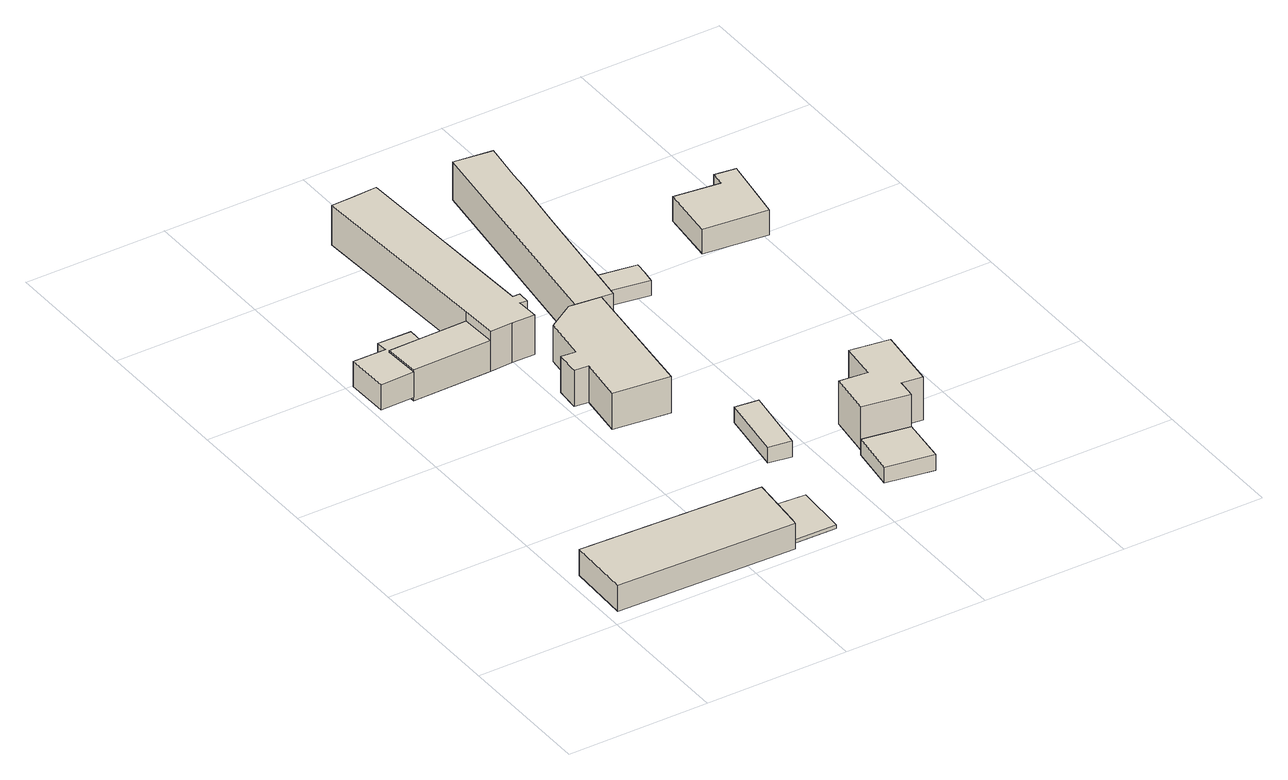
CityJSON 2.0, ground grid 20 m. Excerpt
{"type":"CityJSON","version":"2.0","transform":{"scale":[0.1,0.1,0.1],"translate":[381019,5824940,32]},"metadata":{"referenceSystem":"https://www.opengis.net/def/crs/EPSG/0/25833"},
"CityObjects":{
"building1":{"type":"Building","attributes":{"Gemeindeschluessel":"11000012","BezugspunktDach":"2200","function":"31001_1010","measuredHeight":3.81,"storeysAboveGround":1},"address":[{"country":"Germany","locality":"Berlin","thoroughfareNumber":"55","thoroughfareName":"Im Saatwinkel"}],"geometry":[{"type":"Solid","lod":"1","boundaries":[[[[0,1,2,3,4]],[[5,6,7,8,9]],[[5,9,4,3]],[[6,5,3,2]],[[7,6,2,1]],[[8,7,1,0]],[[9,8,0,4]]]]}]},
"building2":{"type":"Building","attributes":{"Gemeindeschluessel":"11000012","BezugspunktDach":"2200","function":"31001_2000","measuredHeight":3.7,"storeysAboveGround":1},"address":[{"country":"Germany","locality":"Berlin","thoroughfareNumber":"55 (5)","thoroughfareName":"Im Saatwinkel"}],"geometry":[{"type":"Solid","lod":"1","boundaries":[[[[10,11,12,13,14,15,16,17]],[[18,19,20,21,22,23,24,25]],[[18,25,17,16]],[[19,18,16,15]],[[20,19,15,14]],[[21,20,14,13]],[[22,21,13,12]],[[23,22,12,11]],[[24,23,11,10]],[[25,24,10,17]]]]}]},
"building3":{"type":"Building","attributes":{"Gemeindeschluessel":"11000012","BezugspunktDach":"2200","function":"31001_1010","measuredHeight":0.516,"storeysAboveGround":1},"address":[{"country":"Germany","locality":"Berlin","thoroughfareNumber":"57","thoroughfareName":"Im Saatwinkel"}],"geometry":[{"type":"Solid","lod":"1","boundaries":[[[[26,27,28,29]],[[30,31,32,33]],[[30,33,29,28]],[[31,30,28,27]],[[32,31,27,26]],[[33,32,26,29]]]]}]},
"building4":{"type":"Building","attributes":{"Gemeindeschluessel":"11000012","function":"31001_1010"},"address":[{"country":"Germany","locality":"Berlin","thoroughfareNumber":"55 (1)","thoroughfareName":"Im Saatwinkel"}],"children":["building4-1","building4-2"]},
"building4-1":{"type":"BuildingPart","attributes":{"BezugspunktDach":"2200","measuredHeight":6.22,"storeysAboveGround":1},"parents":["building4"],"geometry":[{"type":"MultiSurface","lod":"1","boundaries":[[[34,35,36,37,38,39,40,41,42,43,44]],[[45,46,47,48,49,50,51,52,53,54,55]],[[45,55,44,43]],[[46,45,43,42]],[[47,46,42,41]],[[48,47,41,40]],[[49,48,40,39]],[[50,49,39,38]],[[51,50,38,37]],[[52,51,37,36]],[[53,52,36,35]],[[56,57,35,34]],[[55,54,34,44]],[[54,53,57,56]]]}]},
"building4-2":{"type":"BuildingPart","attributes":{"BezugspunktDach":"2200","measuredHeight":4.48,"storeysAboveGround":1},"parents":["building4"],"geometry":[{"type":"Solid","lod":"1","boundaries":[[[[58,57,56,59,60]],[[61,54,53,62,63]],[[61,63,60,59]],[[54,61,59,56]],[[62,53,57,58]],[[63,62,58,60]],[[53,54,56,57]]]]}]},
"building5":{"type":"Building","attributes":{"Gemeindeschluessel":"11000012","BezugspunktDach":"2200","function":"31001_2000","measuredHeight":5.3,"storeysAboveGround":1},"address":[{"country":"Germany","locality":"Berlin","thoroughfareNumber":"55 (4)","thoroughfareName":"Im Saatwinkel"}],"geometry":[{"type":"Solid","lod":"1","boundaries":[[[[64,65,66,67,68,69,70,71,72,73]],[[74,75,76,77,78,79,80,81,82,83]],[[74,83,73,72]],[[75,74,72,71]],[[76,75,71,70]],[[77,76,70,69]],[[78,77,69,68]],[[79,78,68,67]],[[80,79,67,66]],[[81,80,66,65]],[[82,81,65,64]],[[83,82,64,73]]]]}]},
"building6":{"type":"Building","attributes":{"Gemeindeschluessel":"11000012","BezugspunktDach":"2200","function":"31001_2723","measuredHeight":2.35,"storeysAboveGround":1},"address":[{"country":"Germany","locality":"Berlin","thoroughfareNumber":"57 (1)","thoroughfareName":"Im Saatwinkel"}],"geometry":[{"type":"Solid","lod":"1","boundaries":[[[[84,85,86,87]],[[88,89,90,91]],[[88,91,87,86]],[[89,88,86,85]],[[90,89,85,84]],[[91,90,84,87]]]]}]},
"building7":{"type":"Building","attributes":{"Gemeindeschluessel":"11000012","BezugspunktDach":"2200","function":"31001_1010","measuredHeight":5.6,"storeysAboveGround":1},"address":[{"country":"Germany","locality":"Berlin","thoroughfareNumber":"55 (2)","thoroughfareName":"Im Saatwinkel"}],"geometry":[{"type":"Solid","lod":"1","boundaries":[[[[67,92,93,94,95,96,97,68]],[[98,99,100,101,102,103,104,105]],[[98,105,68,97]],[[99,98,97,96]],[[100,99,96,95]],[[101,100,95,94]],[[102,101,94,93]],[[103,102,93,92]],[[104,103,92,67]],[[105,104,67,68]]]]}]},
"building8":{"type":"Building","attributes":{"Gemeindeschluessel":"11000012","function":"31001_1010"},"address":[{"country":"Germany","locality":"Berlin","thoroughfareNumber":"59A","thoroughfareName":"Im Saatwinkel"}],"children":["building8-1","building8-2"]},
"building8-1":{"type":"BuildingPart","attributes":{"BezugspunktDach":"2200","measuredHeight":6.22,"storeysAboveGround":2},"parents":["building8"],"geometry":[{"type":"MultiSurface","lod":"1","boundaries":[[[106,107,108,109,110,111,112,113]],[[114,115,116,117,118,119,120,121]],[[114,121,113,112]],[[115,114,112,111]],[[116,115,111,110]],[[117,116,110,109]],[[118,117,109,108]],[[119,118,108,107]],[[120,119,107,106]],[[121,122,123,106,113]],[[120,124,123,122,121]]]}]},
"building8-2":{"type":"BuildingPart","attributes":{"BezugspunktDach":"2200","measuredHeight":2.33,"storeysAboveGround":2},"parents":["building8"],"geometry":[{"type":"MultiSurface","lod":"1","boundaries":[[[125,123,122,126]],[[127,128,129,130]],[[127,130,126,122]],[[128,127,121,120]],[[129,128,123,125]],[[130,129,125,126]],[[120,121,122,123]]]}]},
"building9":{"type":"Building","attributes":{"Gemeindeschluessel":"11000012","BezugspunktDach":"2200","function":"31001_2723","measuredHeight":2.6,"storeysAboveGround":1},"address":[{"country":"Germany","locality":"Berlin","thoroughfareNumber":"57 (2)","thoroughfareName":"Im Saatwinkel"}],"geometry":[{"type":"Solid","lod":"1","boundaries":[[[[131,132,133,134,135,136]],[[137,138,139,140,141,142]],[[137,142,136,135]],[[138,137,135,134]],[[139,138,134,133]],[[140,139,133,132]],[[141,140,132,131]],[[142,141,131,136]]]]}]},
"building10":{"type":"Building","attributes":{"Gemeindeschluessel":"11000012","BezugspunktDach":"2200","function":"31001_1010","measuredHeight":4.7,"storeysAboveGround":1},"address":[{"country":"Germany","locality":"Berlin","thoroughfareNumber":"59","thoroughfareName":"Im Saatwinkel"}],"geometry":[{"type":"Solid","lod":"1","boundaries":[[[[143,144,145,146,147,148,149]],[[150,151,152,153,154,155,156]],[[150,156,149,148]],[[151,150,148,147]],[[152,151,147,146]],[[153,152,146,145]],[[154,153,145,144]],[[155,154,144,143]],[[156,155,143,149]]]]}]}
},
"vertices":[
[262,7,51],[263,17,51],[270,94,51],[13,103,51],[10,13,51],[13,103,13],[270,94,13],[263,17,13],[262,7,13],[10,13,13],
[7,532,47],[55,533,47],[53,584,47],[99,585,47],[99,607,47],[52,608,47],[53,592,47],[6,592,47],[53,592,10],[52,608,10],[99,607,10],[99,585,10],[53,584,10],[55,533,10],[7,532,10],[6,592,10],
[327,16,19],[331,90,19],[270,94,19],[263,17,19],[270,94,14],[331,90,14],[327,16,14],[263,17,14],
[165,586,63],[167,535,63],[199,536,63],[231,536,63],[230,567,63],[240,566,63],[240,583,63],[230,583,63],[219,868,63],[186,866,63],[153,865,63],[186,866,5],[219,868,5],[230,583,5],[240,583,5],[240,566,5],[230,567,5],[231,536,5],[199,536,5],[167,535,5],[165,586,5],[153,865,5],[165,586,50],[167,535,50],
[55,533,50],[99,585,50],[53,584,50],[99,585,5],[55,533,5],[53,584,5],
[227,410,62],[219,346,62],[298,337,62],[320,525,62],[284,529,62],[276,530,62],[238,506,62],[231,444,62],[210,446,62],[207,412,62],[210,446,9],[231,444,9],[238,506,9],[276,530,9],[284,529,9],[320,525,9],[298,337,9],[219,346,9],[227,410,9],[207,412,9],
[367,175,35],[381,270,35],[348,274,35],[335,180,35],[348,274,12],[381,270,12],[367,175,12],[335,180,12],
[336,523,62],[359,697,62],[370,773,62],[373,801,62],[381,857,62],[327,864,62],[327,864,6],[381,857,6],[373,801,6],[370,773,6],[359,697,6],[336,523,6],[320,525,6],[284,529,6],
[510,131,75],[513,158,75],[542,154,75],[553,243,75],[498,251,75],[492,199,75],[452,203,75],[444,142,75],[452,203,12],[492,199,12],[498,251,12],[553,243,12],[542,154,12],[513,158,12],[510,131,12],[444,142,12],[444,142,28],[510,131,28],[510,131,27],
[502,65,28],[435,76,28],[444,142,5],[510,131,5],[502,65,5],[435,76,5],
[414,559,31],[417,578,31],[419,596,31],[359,605,31],[355,587,31],[352,570,31],[355,587,9],[359,605,9],[419,596,9],[417,578,9],[414,559,9],[352,570,9],
[606,592,43],[612,630,43],[621,688,43],[591,692,43],[589,672,43],[524,680,43],[516,602,43],[524,680,7],[589,672,7],[591,692,7],[621,688,7],[612,630,7],[606,592,7],[516,602,7]
]}
